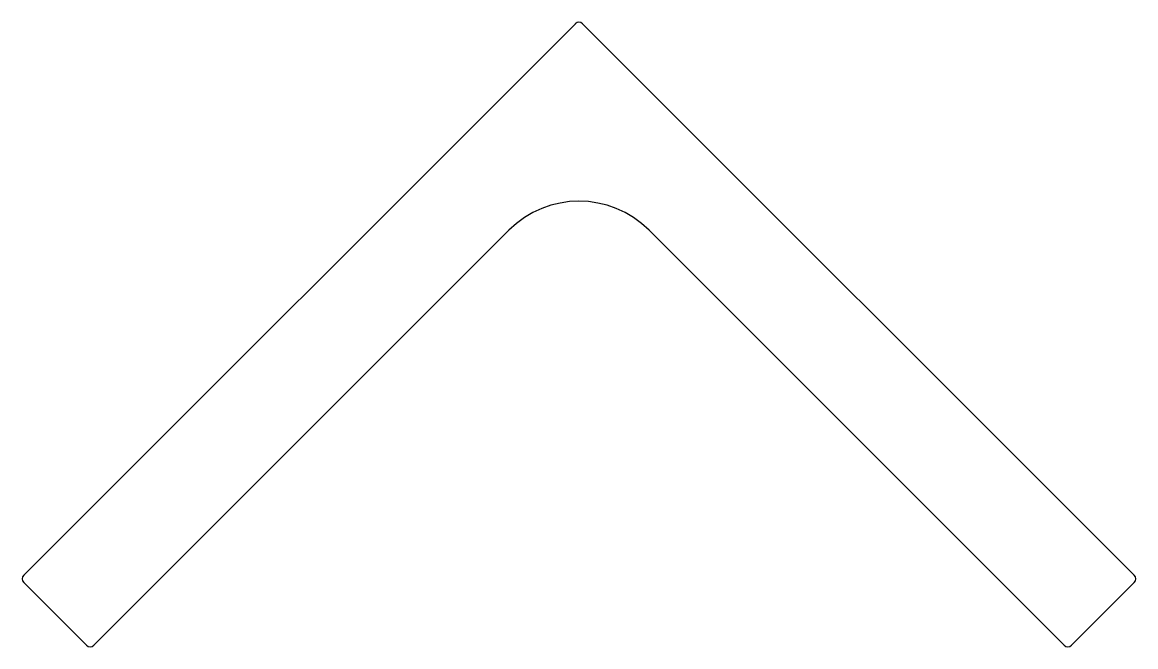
# Model space of a CAD drawing. Extents: x -25.2 to 28.5, y 9.6 to 39.7.
import ezdxf

# ---------------------------------------------------------------- set-up
doc = ezdxf.new("R2010")
doc.units = 0
doc.layers.get('0').update_dxf_attribs({"linetype": 'CONTINUOUS'})

msp = doc.modelspace()

# ---------------------------------------------------------------- linework, layer by layer
for p, q in [((1.469, 39.654), (-25.119, 13.067)), ((28.409, 13.067), (1.822, 39.654)), ((-21.742, 9.69), (-1.731, 29.701)), ((5.022, 29.701), (25.033, 9.69)), ((-25.119, 12.713), (-22.096, 9.69)), ((25.386, 9.69), (28.409, 12.713))]:
    msp.add_line(p, q)
for centre, radius, start, end in [((1.645, 39.477), 0.25, 45, 135), ((1.645, 26.325), 4.775, 45, 135), ((-24.942, 12.89), 0.25, 135, 225), ((28.233, 12.89), 0.25, 315, 45), ((-21.919, 9.867), 0.25, 225, 315), ((25.21, 9.867), 0.25, 225, 315)]:
    msp.add_arc(centre, radius, start, end)

doc.saveas('drawing.dxf')
